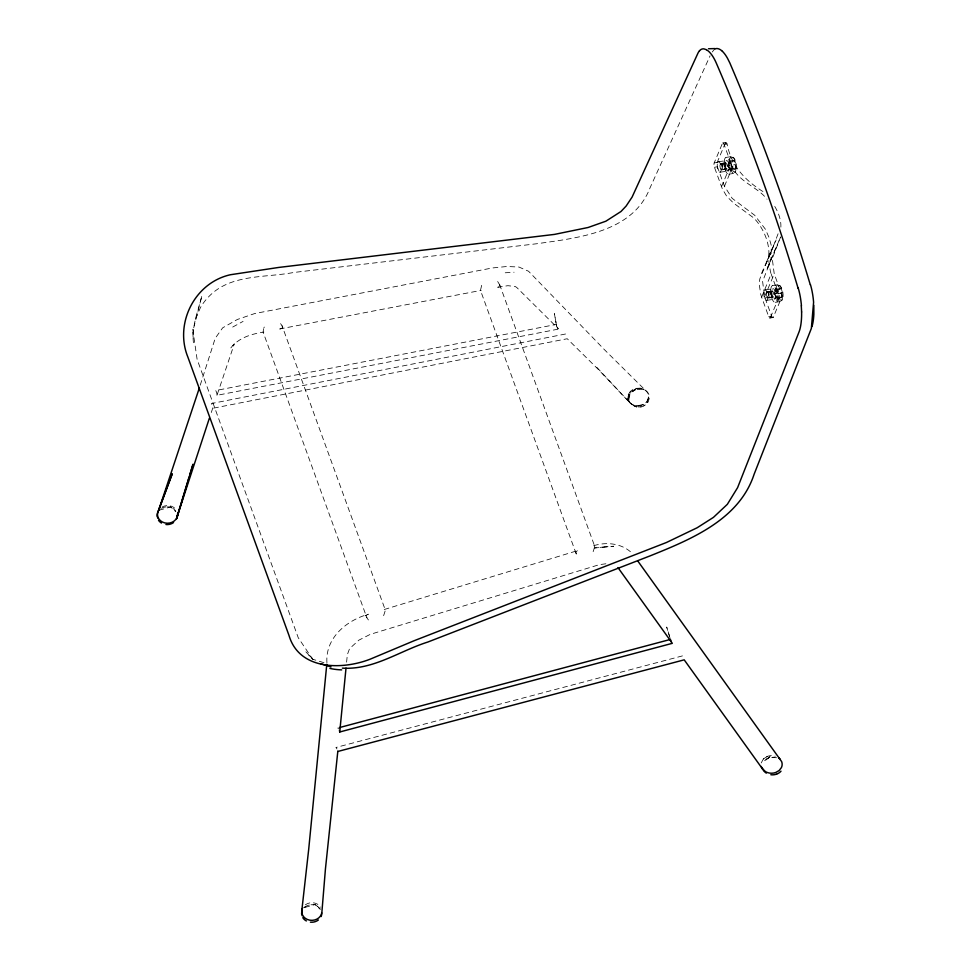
<?xml version="1.0" encoding="UTF-8"?>
<svg xmlns="http://www.w3.org/2000/svg" width="971" height="971" viewBox="0 0 971 971"><rect width="100%" height="100%" fill="white"/><g stroke="black" fill="none" stroke-linecap="round" stroke-linejoin="round"><path stroke-width="0.73" stroke-dasharray="4.86 3.64" d="M780.89 227.129C781.254 218.948 777.686 210.671 773.207 203.971M725.386 170.362L735.229 168.93L735.472 164.597L733.991 160.518L732.268 160.761L731.758 166.065A7.647 6.19 -39.9 0 0 731.612 168.541L731.794 169.44L730.058 169.682L727.692 165.738L728.82 161.271L733.991 160.518M781.776 297.077L782.019 292.744L780.538 288.666L778.815 288.909L778.305 294.213A7.647 6.19 -39.9 0 0 778.159 296.689L778.341 297.587L781.776 297.077L771.933 298.51M326.924 662.744C325.2 637.898 346.538 620.323 368.555 614.182M648.47 397.746L646.48 403.669L648.288 398.62L648.41 395.1A9.686 8.472 -1.7 0 0 644.028 389.407L640.253 388.194L636.223 388.339A10.972 9.601 -1.7 0 0 628.65 393.789L627.885 398.996A9.71 8.496 -1.7 0 0 629.378 402.249L634.439 406.242A10.378 9.176 -4.9 0 0 641.224 406.667M346.598 662.149L347.339 654.721L349.548 648.664L358.869 640.156L370.254 634.354L599.204 564.709L606.038 563.75M193.715 327.81L201.919 295.682C198.108 311.048 191.505 326.547 193.435 342.739M778.087 233.768L772.455 248.6M780.538 288.666L775.368 289.419L775.089 290.378L774.239 293.885L776.606 297.83L778.341 297.587M761.215 762.951L763.364 758.97L767.418 756.36A11.021 9.637 -1.7 0 1 775.331 756.154M594.325 548.045L593.147 551.649M200.232 385.196L215.21 338.284L222.699 327.797L237.373 319.471L254.742 313.536L492.431 267.96L506.935 266.491L518.939 267.037L528.576 271.261L604.508 349.754L645.606 390.488C654.563 396.484 645.642 409.835 636.321 406.776M629.074 396.107L630.628 391.252L628.807 399.591L628.286 394.614L628.759 399.154L628.662 393.789L628.735 398.705A10.159 8.982 -5.1 0 1 629.22 395.683M263.578 328.793L263.092 332.058L366.88 617.774L368.41 619.971M195.62 318.864L200.402 307.637A53.296 52.932 25.8 0 1 207.733 297.781C229.484 273.688 264.549 278.034 293.667 272.487L536.866 243.733C577.636 237.846 632.801 232.627 650.036 187.852L710.092 55.82M211.277 412.517L212.685 408.305A10.026 9.103 16.3 0 0 211.399 403.535L565.814 333.951M216.97 395.318A10.013 9.091 16.4 0 0 215.708 390.536L556.492 324.399A9.249 8.472 18.1 0 0 557.888 329.205L216.97 395.318L234.363 343.722L230.661 348.14C238.575 337.69 251.477 334.012 263.833 332.046M776.023 247.581L766.689 269.902L780.587 236.936L772.261 258.638L774.239 273.871L781.303 293.315A3.192 1.117 81.4 0 1 781.546 297.684L773.341 317.104L770.391 317.553A3.192 1.117 81.4 0 1 768.704 316.607L761.507 296.798A61.039 49.57 22.9 0 1 760.754 294.395L759.273 284.697A40.624 32.99 22.9 0 1 759.905 278.653L770.088 254.232M383.63 615.663L384.989 611.463A6.906 1.262 -66.4 0 0 385.171 609.654L282.063 325.795L280.218 323.137M648.288 398.62L646.637 401.848A11.021 9.637 -1.7 0 1 640.059 405.744L635.046 405.72L630.677 403.596L597.42 368.555L567.234 338.745L212.685 408.305M263.894 327.943L264.258 327.045M481.652 285.353L480.487 290.365L576.289 554.089L577.818 556.274M773.292 246.622L766.459 262.85L768.437 256.623A36.898 29.967 22.9 0 0 768.898 251.234C768.231 240.638 763.801 230.406 757.38 222.031A42.554 34.568 22.9 0 0 753.229 217.553L733.639 203.157L726.696 196.263L722.351 188.872L714.438 167.267A3.192 1.117 81.4 0 1 714.195 162.897L722.388 143.477L725.349 143.028A3.192 1.117 81.4 0 1 727.036 143.963C731.539 166.502 745.461 180.861 764.323 192.404M773.341 317.104A3.192 1.117 81.4 0 1 771.654 316.17L764.59 296.725L762.611 281.493L770.938 259.791L771.362 245.784L768.983 237.41L765.342 229.144L754.673 215.259L732.219 198.387L724.451 186.262L717.387 166.818A3.192 1.117 81.4 0 1 717.144 162.448L725.349 143.028M721.502 186.699L731.139 163.844L724.075 144.412A3.192 1.117 81.4 0 0 722.388 143.477M724.451 186.262L734.1 163.407M761.531 273.421L776.108 239.995M761.64 297.15L771.156 273.943A61.039 49.57 22.9 0 1 770.404 271.54L768.923 261.854A40.624 32.99 22.9 0 1 769.554 255.81L771.18 250.579L768.631 256.587M764.59 296.725L774.239 273.871M770.391 317.553L778.596 298.121A3.192 1.117 81.4 0 0 778.354 293.764L771.277 274.308M734.986 172.692L735.69 171.588M781.534 300.84L782.238 299.723M648.106 401.873L647.596 402.637M712.253 51.985L715.032 48.586M632.133 391.604L636.223 388.339L631.769 391.92A10.79 9.54 -4.9 0 1 636.879 389.262M766.265 759.322L771.362 755.62L763.91 761.592A10.414 9.079 -5.6 0 1 768.838 757.987M632.497 391.313L637.231 388.182L632.886 391.034L640.253 388.194L635.932 389.529M763.364 758.97L767.418 756.36M303.486 907.849L305.622 906.501M730.787 169.573L732.013 168.857M777.334 297.709L778.56 296.992M556.614 326.05L554.38 313.548L556.699 326.45L558.313 328.708L516.766 287.489L515.298 286.53L507.906 285.692L497.128 287.307L499.349 286.566A6.943 3.168 33.1 0 0 499.762 284.989L497.662 281.517M593.669 545.799L594.046 545.581C607.276 541.612 622.678 543.505 632.594 553.761M232.712 327.045L243.078 321.389M367.936 614.364L365.06 615.881L367.414 614.631L366.528 615.881L366.88 617.774M384.237 609.509L577.963 550.496M577.344 550.678L575.924 552.183L576.289 554.089M279.49 328.999L481.228 290.365M159.062 510.236L170.605 506.959L173.202 508.622M304.918 907.436L315.029 904.571L318.075 906.78M682.443 655.898L335.893 747.488A10.026 7.962 4.2 0 1 336.961 748.969M643.761 404.324L634.888 406.4L640.059 405.744L635.046 405.72M280.316 328.951L282.063 328.125A6.906 3.144 33.2 0 0 282.282 326.414L282.063 325.795M498.426 287.1L499.179 286.979M721.671 169.876L724.026 169.524A3.192 1.189 80.8 0 0 724.439 164.827A3.192 1.189 80.8 0 0 722.351 164.754A3.192 1.189 80.8 0 0 724.026 169.524M768.231 298.036L770.489 297.696A3.192 1.129 82.9 0 0 770.986 292.987A3.192 1.129 82.9 0 0 769.008 292.902A3.192 1.129 82.9 0 0 770.489 297.696M722.825 142.98L725.774 142.543M724.075 144.412L727.036 143.963M714.195 162.897L717.144 162.448M722.582 163.298L725.531 162.861M722.145 163.796L725.094 163.346M714.438 167.267L717.387 166.818M724.075 169.1L727.024 168.651M723.638 169.585L726.587 169.136M769.141 291.446L772.091 290.997M768.716 291.931L771.666 291.482M778.354 293.764L781.303 293.315M770.634 297.235L773.596 296.786M770.209 297.721L773.159 297.272M778.596 298.121L781.546 297.684M768.704 316.607L771.654 316.17M769.954 318.039L772.916 317.59M720.616 163.601L723.189 163.213M767.163 291.761L769.833 291.361M725.968 157.411L731.369 156.622M718.394 161.756L726.49 160.555M729.512 168.845L728.578 165.604L735.472 164.597M720.118 172.219L728.226 171.03M728.748 174.173L734.149 173.372M772.515 285.559L777.917 284.758M764.942 289.892L773.037 288.703M776.06 296.992L775.841 296.592A7.501 6.081 23.4 0 1 775.283 295.063L775.125 293.74L782.019 292.744M764.553 297.988L772.673 296.798M766.665 300.367L774.773 299.165M775.295 302.309L780.696 301.52M735.229 168.93L733.493 169.172L731.272 163.881A7.501 6.081 23.4 0 1 730.714 162.351L730.556 161.028L728.82 161.271M775.368 289.419L777.103 289.176L777.261 290.487A7.501 6.081 23.4 0 0 777.82 292.016L780.041 297.32M505.236 272.79L514.084 272.22M310.951 904.79L315.029 904.571L320.26 909.366M776.582 757.744L771.229 757.368A10.802 9.419 -5.6 0 1 773.207 757.234M772.71 757.234L774.894 757.198M167.4 506.85L170.605 506.959L175.812 511.729M323.974 662.708L312.698 659.248L305.647 651.577M732.85 157.132L733.821 157.97M779.397 285.28L780.368 286.117M629.39 402.249L631.441 404.179M308.899 655.364L314.483 660.134L312.698 659.248L298.267 637.765L197.113 359.355L192.695 328.963L193.229 339.777M596.959 367.475L630.628 403.572M727.692 165.738L728.966 167.692M629.839 402.467L627.885 398.996L628.006 395.476L628.88 400.003M731.139 163.844C735.872 179.162 752.04 184.745 762.878 194.698A42.554 34.568 22.9 0 1 767.017 199.189M499.543 284.309L594.519 545.787M669.589 636.43L666.676 627.023L670.366 639.246M775.125 293.74L774.943 292.854A7.647 6.19 -39.9 0 1 775.089 290.378M728.578 165.604L728.396 164.706A7.647 6.19 -39.9 0 1 728.541 162.23M172.814 508.379A10.05 8.824 0.2 0 1 175.763 511.11M162.133 506.996A10.098 8.824 -1.7 0 1 176.722 510.588M161.502 508.379A10.086 8.86 0.2 0 1 168.347 506.911M304.87 907.035A10.086 8.739 -0.8 0 1 312.395 904.802M317.286 906.271A10.086 8.739 -0.8 0 1 320.224 908.953M305.331 904.814A10.098 8.824 -1.7 0 1 320.673 907.205M645.217 404.907A10.802 9.552 -4.9 0 1 643.542 405.866M594.531 546.005A6.955 1.214 -66.9 0 1 594.216 548.202M337.823 728.007A10.013 7.95 4.2 0 1 338.515 728.881M637.85 389.08L642.207 388.631L637.85 389.08M604.799 546.916L595.089 547.923L613.636 546.26L604.799 546.916M643.664 389.699L639.331 388.946A10.341 9.14 -4.9 0 1 642.268 389.262L643.664 389.699M636.588 406.837L635.835 406.679L636.588 406.837M630.349 403.22L628.116 399.858L630.349 403.22M770.756 289.334A8.496 3.022 81.6 0 0 774.822 302.345A8.496 3.022 81.6 0 0 776.145 290.123A8.496 3.022 81.6 0 0 770.756 289.334M771.933 291.057A5.316 1.893 81.6 0 0 774.482 299.189A5.316 1.893 81.6 0 0 775.307 291.555A5.316 1.893 81.6 0 0 771.933 291.057M777.54 288.97A7.44 2.646 81.6 0 0 781.097 300.355A7.44 2.646 81.6 0 0 782.25 289.661A7.44 2.646 81.6 0 0 777.54 288.97M763.825 292.259A5.316 1.906 81.7 0 0 766.362 300.391A5.316 1.906 81.7 0 0 767.211 292.744A5.316 1.906 81.7 0 0 763.825 292.259M776.157 288.533A8.496 3.022 81.6 0 0 780.223 301.544A8.496 3.022 81.6 0 0 781.546 289.322A8.496 3.022 81.6 0 0 776.157 288.533M724.208 161.198A8.496 3.022 81.6 0 0 728.274 174.197A8.496 3.022 81.6 0 0 729.597 161.975A8.496 3.022 81.6 0 0 724.208 161.198M725.386 162.922A5.316 1.893 81.6 0 0 727.934 171.042A5.316 1.893 81.6 0 0 728.76 163.407A5.316 1.893 81.6 0 0 725.386 162.922M730.993 160.822A7.44 2.646 81.6 0 0 734.549 172.207A7.44 2.646 81.6 0 0 735.702 161.514A7.44 2.646 81.6 0 0 730.993 160.822M729.609 160.397A8.496 3.022 81.6 0 0 733.675 173.408A8.496 3.022 81.6 0 0 734.998 161.186A8.496 3.022 81.6 0 0 729.609 160.397M717.278 164.111A5.316 1.906 81.7 0 0 719.814 172.243A5.316 1.906 81.7 0 0 720.664 164.609A5.316 1.906 81.7 0 0 717.278 164.111M768.498 292.854A3.192 1.117 81.4 0 0 770.027 297.733A3.192 1.117 81.4 0 0 770.501 293.157A3.192 1.117 81.4 0 0 768.498 292.854M771.447 292.417A3.192 1.117 81.4 0 0 772.977 297.284A3.192 1.117 81.4 0 0 773.45 292.708A3.192 1.117 81.4 0 0 771.447 292.417M724.888 164.269A3.192 1.117 81.4 0 0 726.417 169.148A3.192 1.117 81.4 0 0 726.878 164.572A3.192 1.117 81.4 0 0 724.888 164.269M721.938 164.718A3.192 1.117 81.4 0 0 723.468 169.597A3.192 1.117 81.4 0 0 723.929 165.009A3.192 1.117 81.4 0 0 721.938 164.718M766.52 293.181A3.192 1.117 81.4 0 0 768.049 298.048A3.192 1.117 81.4 0 0 768.522 293.473A3.192 1.117 81.4 0 0 766.52 293.181M719.972 165.009A3.192 1.117 81.4 0 0 721.502 169.889A3.192 1.117 81.4 0 0 721.963 165.313A3.192 1.117 81.4 0 0 719.972 165.009"/><path stroke-width="1.46" d="M326.79 664.249L308.693 849.382L301.775 910.847M670.67 640.205A9.249 7.21 3.3 0 0 672.333 643.324L339.729 731.988L346.016 668.097M302.066 915.689L302.163 914.743M337.738 751.141A10.026 7.962 4.2 0 1 337.799 751.481L325.431 869.033L321.887 912.218A10.098 8.824 -1.7 0 1 309.664 920.168A10.098 8.824 -1.7 0 1 302.345 908.577M811.987 326.584L812.545 324.484A31.63 10.159 84.7 0 0 813.856 314.24L813.819 305.319M177.268 516.79L193.023 464.223L189.964 474.212M189.102 477.064L176.54 518.405L209.396 418.137M199.322 388.036L158.613 510.394L172.255 473.787L157.885 512.008M157.642 518.077L157.848 517.446M801.597 311.946A31.982 10.28 84.7 0 1 801.524 317.845A31.424 10.062 84.7 0 1 799.024 331.973L737.596 487.648L727.34 504.313L713.442 517.373L697.166 527.751L666.397 542.522L414.156 640.714L370.085 659.212C342.253 670.014 299.25 670.403 289.018 635.507L187.876 357.085C174.222 323.598 194.625 282.695 230.394 274.744L278.568 267.462L554.477 234.399L588.11 227.493L605.868 221.206L620.991 211.508L626.137 206.046L632.085 197.113L697.833 53.429A31.278 11.834 78.2 0 1 699.508 50.771M339.28 727.619L670.56 639.391M337.787 751.481L684.203 659.843L763.024 769.639L766.034 771.957A10.972 9.601 -1.7 0 0 775.768 772.479L779.13 770.537L781.4 767.612A9.661 8.448 -1.7 0 0 781.606 761.543L637.898 561.153M708.49 48.744L715.032 48.586M342.387 668.133C373.362 670.148 399.433 650.995 427.895 642.013L650.23 555.825C690.782 539.475 739.222 519.752 754.091 474.321L811.343 328.453L813.601 302.236A32.929 11.167 84.6 0 0 810.457 284.624M331.038 666.931L321 663.812M706.342 49.655L703.841 48.853A31.618 11.98 78 0 0 699.508 50.747M778.803 757.926L780.174 759.213M761.3 766.459A9.71 8.496 -1.7 0 0 761.98 768.134L764.395 770.925M617.969 567.61L671.252 641.795M761.98 768.134L763.024 769.639M801.293 305.865L801.609 311.958M766.325 773.134A10.159 8.873 -5.7 0 1 763.959 770.998M776.666 774.093A10.79 9.407 -5.6 0 1 770.828 774.737M781.012 771.192A10.438 9.103 -5.6 0 1 777.128 773.911M177.608 513.356A10.098 8.824 -1.7 0 1 164.767 522.896A10.098 8.824 -1.7 0 1 159.693 508.938M177.208 515.516A10.111 8.885 0.1 0 1 176.564 518.817M161.477 523.053A10.05 8.824 0.2 0 1 158.528 520.322M157.132 516.766A10.111 8.885 0.1 0 1 157.885 512.227M173.542 522.556A10.086 8.86 0.2 0 1 165.932 524.522M321.704 912.886A10.05 8.703 -0.7 0 1 321.085 916.563M301.653 914.16A10.05 8.703 -0.7 0 1 302.284 910.482M318.403 919.974A10.086 8.739 -0.8 0 1 310.404 922.171M306.387 920.957A10.086 8.739 -0.8 0 1 302.806 917.692M339.389 730.568A10.013 7.95 4.2 0 1 339.741 731.988M341.695 669.881A53.381 34.094 -14.4 0 1 329.909 668.424M722.424 51.354A32.832 12.562 78.8 0 1 727.497 58.284L729.828 62.933A2552.844 2175.914 11 0 1 810.3 284.77M722.424 51.329A32.079 12.162 78.2 0 0 717.326 48.562A31.485 11.931 78.1 0 0 715.02 48.926M798.113 288.338A2518.883 2172.613 6.2 0 0 716.331 63.176A32.941 12.708 78.9 0 0 711.525 54.558A32.456 12.332 78.3 0 0 706.342 49.703M798.223 288.108A32.856 11.118 84.7 0 1 801.451 305.865"/></g></svg>
